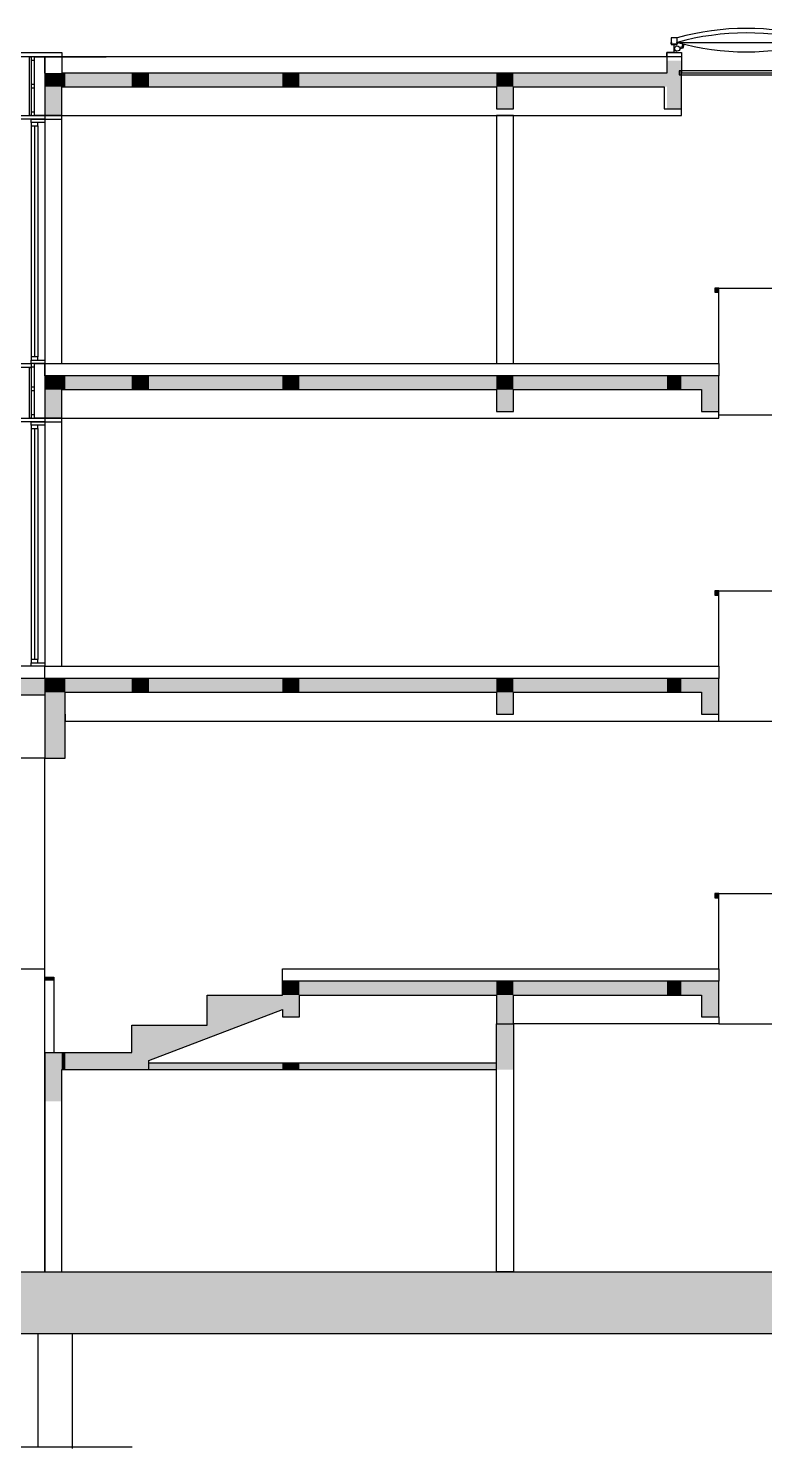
# Model space of a CAD drawing. Extents: x 126 to 1219, y 91 to 1021.
# Drawn here: x 576.44 to 594.37, y 704.18 to 738.74 of the extents above; entities that cross this region are included whole.
import ezdxf

# ---------------------------------------------------------------- set-up
doc = ezdxf.new("R2010")
doc.units = 0
doc.linetypes.add('ACAD_ISO03W100', pattern=[30, 12, -18])
for name, color, linetype in [('-_C_-_WIDOK_RZUT', 253, 'CONTINUOUS'), ('-_E_-_PRZEKR_J___MEMBRANY', 8, 'CONTINUOUS'), ('-_E_-_PRZEKR_J___STOLARKA', 151, 'CONTINUOUS'), ('-_E_-_PRZEKR_J_GRUBA', 7, 'CONTINUOUS'), ('-_E_-_PRZEKR_J_PALE', 8, 'CONTINUOUS'), ('-_E_-_PRZEKR_J_WIDOK', 8, 'CONTINUOUS'), ('-_I_-_HATCH', 255, 'CONTINUOUS')]:
    doc.layers.add(name, color=color, linetype=linetype)

# ---------------------------------------------------------------- blocks, each defined once
blk = doc.blocks.new('OKNO_W_PRZEKROJU_01')
at = {"layer": '-_E_-_PRZEKR_J___STOLARKA'}
for points in [[(1083.888519, 2263.578334), (1083.888519, 2263.628334), (1083.688519, 2263.628334), (1083.688519, 2263.578334)], [(1083.888519, 2263.578334), (1083.888519, 2263.528334), (1083.788519, 2263.528334), (1083.788519, 2263.578334)], [(1083.888519, 2260.058334), (1083.888519, 2260.108334), (1083.688519, 2260.108334), (1083.688519, 2260.058334)], [(1083.888519, 2260.158334), (1083.888519, 2260.108334), (1083.788519, 2260.108334), (1083.788519, 2260.158334)]]:
    blk.add_lwpolyline(points, close=True, dxfattribs=at)
for points in [[(1083.788519, 2263.528334), (1083.788519, 2260.158334)], [(1083.838519, 2263.528334), (1083.838519, 2260.158334)], [(1083.888519, 2263.528334), (1083.888519, 2260.158334)]]:
    blk.add_lwpolyline(points, dxfattribs=at)
blk = doc.blocks.new('_WIETLIK_DACHOWY_01')
at = {"layer": '-_E_-_PRZEKR_J___MEMBRANY'}
blk.add_lwpolyline([(1168.658519, 2269.166696), (1170.668519, 2269.166696)], dxfattribs=at)
for centre, start, end in [((1169.663519, 2265.572221), 74.379231, 105.620769), ((1169.663519, 2272.761171), 254.379231, 285.620769)]:
    blk.add_arc(centre, 3.732328, start, end, dxfattribs=at)
at = {"layer": '-_E_-_PRZEKR_J___STOLARKA'}
for points in [[(1168.688519, 2268.69228), (1170.608519, 2268.69228), (1170.608519, 2268.75228), (1168.688519, 2268.75228)], [(1168.719792, 2268.752293), (1168.689786, 2268.75228), (1168.689786, 2268.69228), (1168.719792, 2268.692293)], [(1170.638525, 2268.752293), (1170.608519, 2268.75228), (1170.608519, 2268.69228), (1170.638525, 2268.692293)]]:
    blk.add_lwpolyline(points, close=True, dxfattribs=at)
blk.add_lwpolyline([(1168.719792, 2268.72228), (1170.608519, 2268.72228)], dxfattribs=at)
at = {"layer": '-_E_-_PRZEKR_J_GRUBA'}
for points in [[(1168.647603, 2269.161932), (1168.658519, 2269.166696), (1168.658519, 2269.142318), (1168.568519, 2269.142318), (1168.568519, 2269.166696), (1168.579187, 2269.161932)], [(1168.658519, 2269.018334), (1168.568519, 2269.018334), (1168.613519, 2269.018334), (1168.613519, 2269.138334), (1168.658519, 2269.138334), (1168.568519, 2269.138334), (1168.613519, 2269.138334)], [(1170.747603, 2269.161932), (1170.758519, 2269.166696), (1170.758519, 2269.142318), (1170.668519, 2269.142318), (1170.668519, 2269.166696), (1170.679187, 2269.161932)], [(1170.758519, 2269.018334), (1170.668519, 2269.018334), (1170.713519, 2269.018334), (1170.713519, 2269.138334), (1170.758519, 2269.138334), (1170.668519, 2269.138334), (1170.713519, 2269.138334)], [(1168.613519, 2269.018334), (1168.507251, 2269.018334), (1168.507251, 2268.752293)], [(1168.613519, 2269.018334), (1168.719786, 2269.018334), (1168.719835, 2268.752293)], [(1170.713519, 2269.018334), (1170.607251, 2269.018334), (1170.608519, 2268.75228)], [(1170.713519, 2269.018334), (1170.819786, 2269.018334), (1170.819786, 2268.752293)]]:
    blk.add_lwpolyline(points, dxfattribs=at)
at = {"layer": '-_E_-_PRZEKR_J_WIDOK'}
for points in [[(1168.658519, 2269.166696), (1168.658519, 2269.233472), (1168.568519, 2269.233472), (1168.568519, 2269.166696)], [(1168.69203, 2269.096331), (1168.731928, 2269.103758), (1168.742677, 2269.145961)], [(1168.69702, 2269.078094), (1168.747214, 2269.087439), (1168.760833, 2269.140906)], [(1170.758519, 2269.166696), (1170.758519, 2269.233472), (1170.668519, 2269.233472), (1170.668519, 2269.166696)]]:
    blk.add_lwpolyline(points, dxfattribs=at)
blk.add_circle((1168.658519, 2269.077361), 0.038508, dxfattribs=at)
blk.add_arc((1169.663519, 2265.638997), 3.732328, 74.379231, 105.620769, dxfattribs=at)
blk = doc.blocks.new('*U13')
at = {"layer": '-_I_-_HATCH'}
for points in [[(1136.630942, 2536.133981), (1136.630942, 2536.833981), (1136.843525, 2536.133981)], [(1136.843525, 2536.133981), (1136.630942, 2536.833981), (1136.843525, 2536.833981)], [(1127.538519, 2536.453981), (1127.538519, 2536.653981), (1127.673104, 2536.453981)], [(1127.673104, 2536.453981), (1127.538519, 2536.653981), (1127.673104, 2536.653981)], [(1127.673104, 2536.453981), (1127.673104, 2536.653981), (1127.788519, 2536.453981)], [(1127.788519, 2536.453981), (1127.673104, 2536.653981), (1127.788519, 2536.653981)], [(1127.788519, 2536.453981), (1127.788519, 2536.653981), (1127.838519, 2536.453981)], [(1127.838519, 2536.453981), (1127.788519, 2536.653981), (1127.838519, 2536.653981)], [(1127.838519, 2536.453981), (1127.838519, 2536.653981), (1128.811824, 2536.453981)], [(1128.811824, 2536.453981), (1127.838519, 2536.653981), (1128.811824, 2536.653981)], [(1128.811824, 2536.453981), (1128.811824, 2536.653981), (1129.061824, 2536.453981)], [(1129.061824, 2536.453981), (1128.811824, 2536.653981), (1129.061824, 2536.653981)], [(1129.061824, 2536.453981), (1129.061824, 2536.653981), (1129.911824, 2536.453981)], [(1129.911824, 2536.453981), (1129.061824, 2536.653981), (1129.911824, 2536.653981)], [(1129.911824, 2536.453981), (1129.911824, 2536.653981), (1131.011824, 2536.453981)], [(1131.011824, 2536.453981), (1129.911824, 2536.653981), (1131.011824, 2536.653981)], [(1131.011824, 2536.453981), (1131.011824, 2536.653981), (1131.261824, 2536.453981)], [(1131.261824, 2536.453981), (1131.011824, 2536.653981), (1131.261824, 2536.653981)], [(1131.261824, 2536.453981), (1131.261824, 2536.653981), (1134.138519, 2536.453981)], [(1134.138519, 2536.453981), (1131.261824, 2536.653981), (1134.138519, 2536.653981)], [(1134.138519, 2536.453981), (1134.138519, 2536.653981), (1134.388519, 2536.453981)], [(1134.388519, 2536.453981), (1134.138519, 2536.653981), (1134.388519, 2536.653981)], [(1134.388519, 2536.453981), (1134.388519, 2536.653981), (1136.630942, 2536.453981)], [(1136.630942, 2536.453981), (1134.388519, 2536.653981), (1136.630942, 2536.653981)], [(1127.538519, 2536.033981), (1127.538519, 2536.453981), (1127.673104, 2536.033981)], [(1127.673104, 2536.033981), (1127.538519, 2536.453981), (1127.673104, 2536.453981)], [(1127.673104, 2536.033981), (1127.673104, 2536.453981), (1127.788519, 2536.033981)], [(1127.788519, 2536.033981), (1127.673104, 2536.453981), (1127.788519, 2536.453981)], [(1134.138519, 2536.133981), (1134.138519, 2536.453981), (1134.388519, 2536.133981)], [(1134.388519, 2536.133981), (1134.138519, 2536.453981), (1134.388519, 2536.453981)], [(1137.330425, 2533.453883), (1137.330425, 2533.513981), (1137.388519, 2533.453883)], [(1137.388519, 2533.453883), (1137.330425, 2533.513981), (1137.388519, 2533.513981)], [(1127.538519, 2532.033981), (1127.538519, 2532.233981), (1127.673104, 2532.033981)], [(1127.673104, 2532.033981), (1127.538519, 2532.233981), (1127.673104, 2532.233981)], [(1127.673104, 2532.033981), (1127.673104, 2532.233981), (1127.788519, 2532.033981)], [(1127.788519, 2532.033981), (1127.673104, 2532.233981), (1127.788519, 2532.233981)], [(1127.788519, 2532.033981), (1127.788519, 2532.233981), (1127.838519, 2532.033981)], [(1127.838519, 2532.033981), (1127.788519, 2532.233981), (1127.838519, 2532.233981)], [(1127.838519, 2532.033981), (1127.838519, 2532.233981), (1128.811824, 2532.033981)], [(1128.811824, 2532.033981), (1127.838519, 2532.233981), (1128.811824, 2532.233981)], [(1128.811824, 2532.033981), (1128.811824, 2532.233981), (1129.061824, 2532.033981)], [(1129.061824, 2532.033981), (1128.811824, 2532.233981), (1129.061824, 2532.233981)], [(1129.061824, 2532.033981), (1129.061824, 2532.233981), (1129.911824, 2532.033981)], [(1129.911824, 2532.033981), (1129.061824, 2532.233981), (1129.911824, 2532.233981)], [(1129.911824, 2532.033981), (1129.911824, 2532.233981), (1131.011824, 2532.033981)], [(1131.011824, 2532.033981), (1129.911824, 2532.233981), (1131.011824, 2532.233981)], [(1131.011824, 2532.033981), (1131.011824, 2532.233981), (1131.261824, 2532.033981)], [(1131.261824, 2532.033981), (1131.011824, 2532.233981), (1131.261824, 2532.233981)], [(1131.261824, 2532.033981), (1131.261824, 2532.233981), (1134.138519, 2532.033981)], [(1134.138519, 2532.033981), (1131.261824, 2532.233981), (1134.138519, 2532.233981)], [(1134.138519, 2532.033981), (1134.138519, 2532.233981), (1134.388519, 2532.033981)], [(1134.388519, 2532.033981), (1134.138519, 2532.233981), (1134.388519, 2532.233981)], [(1134.388519, 2532.033981), (1134.388519, 2532.233981), (1136.630942, 2532.033981)], [(1136.630942, 2532.033981), (1134.388519, 2532.233981), (1136.630942, 2532.233981)], [(1136.630942, 2532.033981), (1136.630942, 2532.233981), (1136.843525, 2532.033981)], [(1136.843525, 2532.033981), (1136.630942, 2532.233981), (1136.843525, 2532.233981)], [(1136.843525, 2532.033981), (1136.843525, 2532.233981), (1137.138519, 2532.033981)], [(1137.138519, 2532.033981), (1136.843525, 2532.233981), (1137.138519, 2532.233981)], [(1137.138519, 2531.713981), (1137.138519, 2532.233981), (1137.330425, 2531.713981)], [(1137.330425, 2531.713981), (1137.138519, 2532.233981), (1137.330425, 2532.233981)], [(1137.330425, 2531.713981), (1137.330425, 2532.233981), (1137.388519, 2531.713981)], [(1137.388519, 2531.713981), (1137.330425, 2532.233981), (1137.388519, 2532.233981)], [(1127.538519, 2531.613981), (1127.538519, 2532.033981), (1127.673104, 2531.613981)], [(1127.673104, 2531.613981), (1127.538519, 2532.033981), (1127.673104, 2532.033981)], [(1127.673104, 2531.613981), (1127.673104, 2532.033981), (1127.788519, 2531.613981)], [(1127.788519, 2531.613981), (1127.673104, 2532.033981), (1127.788519, 2532.033981)], [(1134.138519, 2531.713981), (1134.138519, 2532.033981), (1134.388519, 2531.713981)], [(1134.388519, 2531.713981), (1134.138519, 2532.033981), (1134.388519, 2532.033981)], [(1137.330425, 2529.033883), (1137.330425, 2529.093981), (1137.388519, 2529.033883)], [(1137.388519, 2529.033883), (1137.330425, 2529.093981), (1137.388519, 2529.093981)], [(1123.588519, 2527.573981), (1123.588519, 2527.813981), (1127.538519, 2527.573981)], [(1127.538519, 2527.573981), (1123.588519, 2527.813981), (1127.538519, 2527.813981)], [(1127.538519, 2527.613981), (1127.538519, 2527.813981), (1127.673104, 2527.613981)], [(1127.673104, 2527.613981), (1127.538519, 2527.813981), (1127.673104, 2527.813981)], [(1127.673104, 2527.613981), (1127.673104, 2527.813981), (1127.788519, 2527.613981)], [(1127.788519, 2527.613981), (1127.673104, 2527.813981), (1127.788519, 2527.813981)], [(1127.788519, 2527.613981), (1127.788519, 2527.813981), (1127.838519, 2527.613981)], [(1127.838519, 2527.613981), (1127.788519, 2527.813981), (1127.838519, 2527.813981)], [(1127.838519, 2527.613981), (1127.838519, 2527.813981), (1128.811824, 2527.613981)], [(1128.811824, 2527.613981), (1127.838519, 2527.813981), (1128.811824, 2527.813981)], [(1128.811824, 2527.613981), (1128.811824, 2527.813981), (1129.061824, 2527.613981)], [(1129.061824, 2527.613981), (1128.811824, 2527.813981), (1129.061824, 2527.813981)], [(1129.061824, 2527.613981), (1129.061824, 2527.813981), (1129.911824, 2527.613981)], [(1129.911824, 2527.613981), (1129.061824, 2527.813981), (1129.911824, 2527.813981)], [(1129.911824, 2527.613981), (1129.911824, 2527.813981), (1131.011824, 2527.613981)], [(1131.011824, 2527.613981), (1129.911824, 2527.813981), (1131.011824, 2527.813981)], [(1131.011824, 2527.613981), (1131.011824, 2527.813981), (1131.261824, 2527.613981)], [(1131.261824, 2527.613981), (1131.011824, 2527.813981), (1131.261824, 2527.813981)], [(1131.261824, 2527.613981), (1131.261824, 2527.813981), (1134.138519, 2527.613981)], [(1134.138519, 2527.613981), (1131.261824, 2527.813981), (1134.138519, 2527.813981)], [(1134.138519, 2527.613981), (1134.138519, 2527.813981), (1134.388519, 2527.613981)], [(1134.388519, 2527.613981), (1134.138519, 2527.813981), (1134.388519, 2527.813981)], [(1134.388519, 2527.613981), (1134.388519, 2527.813981), (1136.630942, 2527.613981)], [(1136.630942, 2527.613981), (1134.388519, 2527.813981), (1136.630942, 2527.813981)], [(1136.630942, 2527.613981), (1136.630942, 2527.813981), (1136.843525, 2527.613981)], [(1136.843525, 2527.613981), (1136.630942, 2527.813981), (1136.843525, 2527.813981)], [(1136.843525, 2527.613981), (1136.843525, 2527.813981), (1137.138519, 2527.613981)], [(1137.138519, 2527.613981), (1136.843525, 2527.813981), (1137.138519, 2527.813981)], [(1137.138519, 2527.293981), (1137.138519, 2527.813981), (1137.330425, 2527.293981)], [(1137.330425, 2527.293981), (1137.138519, 2527.813981), (1137.330425, 2527.813981)], [(1137.330425, 2527.293981), (1137.330425, 2527.813981), (1137.388519, 2527.293981)], [(1137.388519, 2527.293981), (1137.330425, 2527.813981), (1137.388519, 2527.813981)], [(1127.538519, 2526.653981), (1127.538519, 2527.613981), (1127.673104, 2526.653981)], [(1127.673104, 2526.653981), (1127.538519, 2527.613981), (1127.673104, 2527.613981)], [(1127.673104, 2526.653981), (1127.673104, 2527.613981), (1127.788519, 2526.653981)], [(1127.788519, 2526.653981), (1127.673104, 2527.613981), (1127.788519, 2527.613981)], [(1127.788519, 2526.653981), (1127.788519, 2527.613981), (1127.838519, 2526.653981)], [(1127.838519, 2526.653981), (1127.788519, 2527.613981), (1127.838519, 2527.613981)], [(1134.138519, 2527.293981), (1134.138519, 2527.613981), (1134.388519, 2527.293981)], [(1134.388519, 2527.293981), (1134.138519, 2527.613981), (1134.388519, 2527.613981)], [(1137.330425, 2524.613883), (1137.330425, 2524.673981), (1137.388519, 2524.613883)], [(1137.388519, 2524.613883), (1137.330425, 2524.673981), (1137.388519, 2524.673981)], [(1127.538519, 2523.411138), (1127.538519, 2523.453981), (1127.673104, 2523.411138)], [(1127.673104, 2523.411138), (1127.538519, 2523.453981), (1127.673104, 2523.453981)], [(1131.011824, 2523.193981), (1131.011824, 2523.393981), (1131.261824, 2523.193981)], [(1131.261824, 2523.193981), (1131.011824, 2523.393981), (1131.261824, 2523.393981)], [(1131.261824, 2523.193981), (1131.261824, 2523.393981), (1134.138519, 2523.193981)], [(1134.138519, 2523.193981), (1131.261824, 2523.393981), (1134.138519, 2523.393981)], [(1134.138519, 2523.193981), (1134.138519, 2523.393981), (1134.388519, 2523.193981)], [(1134.388519, 2523.193981), (1134.138519, 2523.393981), (1134.388519, 2523.393981)], [(1134.388519, 2523.193981), (1134.388519, 2523.393981), (1136.630942, 2523.193981)], [(1136.630942, 2523.193981), (1134.388519, 2523.393981), (1136.630942, 2523.393981)], [(1136.630942, 2523.193981), (1136.630942, 2523.393981), (1136.843525, 2523.193981)], [(1136.843525, 2523.193981), (1136.630942, 2523.393981), (1136.843525, 2523.393981)], [(1136.843525, 2523.193981), (1136.843525, 2523.393981), (1137.138519, 2523.193981)], [(1137.138519, 2523.193981), (1136.843525, 2523.393981), (1137.138519, 2523.393981)], [(1137.138519, 2522.873981), (1137.138519, 2523.393981), (1137.330425, 2522.873981)], [(1137.330425, 2522.873981), (1137.138519, 2523.393981), (1137.330425, 2523.393981)], [(1137.330425, 2522.873981), (1137.330425, 2523.393981), (1137.388519, 2522.873981)], [(1137.388519, 2522.873981), (1137.330425, 2523.393981), (1137.388519, 2523.393981)], [(1129.911824, 2522.561248), (1129.911824, 2523.193981), (1131.011824, 2522.981248)], [(1131.011824, 2522.981248), (1129.911824, 2523.193981), (1131.011824, 2523.193981)], [(1131.011824, 2522.873981), (1131.011824, 2523.193981), (1131.261824, 2522.873981)], [(1131.261824, 2522.873981), (1131.011824, 2523.193981), (1131.261824, 2523.193981)], [(1134.138519, 2522.103981), (1134.138519, 2523.193981), (1134.388519, 2522.103981)], [(1134.388519, 2522.103981), (1134.138519, 2523.193981), (1134.388519, 2523.193981)], [(1128.811824, 2522.103981), (1128.811824, 2522.753981), (1129.061824, 2522.103981)], [(1129.061824, 2522.103981), (1128.811824, 2522.753981), (1129.061824, 2522.753981)], [(1129.061824, 2522.236703), (1129.061824, 2522.753981), (1129.911824, 2522.561248)], [(1129.911824, 2522.561248), (1129.061824, 2522.753981), (1129.911824, 2522.753981)], [(1127.538519, 2521.643316), (1127.538519, 2522.353981), (1127.673104, 2521.643316)], [(1127.673104, 2521.643316), (1127.538519, 2522.353981), (1127.673104, 2522.353981)], [(1127.673104, 2521.643316), (1127.673104, 2522.353981), (1127.788519, 2521.643316)], [(1127.788519, 2521.643316), (1127.673104, 2522.353981), (1127.788519, 2522.353981)], [(1127.788519, 2522.103981), (1127.788519, 2522.353981), (1127.838519, 2522.103981)], [(1127.838519, 2522.103981), (1127.788519, 2522.353981), (1127.838519, 2522.353981)], [(1127.838519, 2522.103981), (1127.838519, 2522.353981), (1128.811824, 2522.103981)], [(1128.811824, 2522.103981), (1127.838519, 2522.353981), (1128.811824, 2522.353981)], [(1129.061824, 2522.103981), (1129.061824, 2522.203981), (1129.911824, 2522.103981)], [(1129.911824, 2522.103981), (1129.061824, 2522.203981), (1129.911824, 2522.203981)], [(1129.911824, 2522.103981), (1129.911824, 2522.203981), (1131.011824, 2522.103981)], [(1131.011824, 2522.103981), (1129.911824, 2522.203981), (1131.011824, 2522.203981)], [(1131.011824, 2522.103981), (1131.011824, 2522.203981), (1131.261824, 2522.103981)], [(1131.261824, 2522.103981), (1131.011824, 2522.203981), (1131.261824, 2522.203981)], [(1131.261824, 2522.103981), (1131.261824, 2522.203981), (1134.138519, 2522.103981)], [(1134.138519, 2522.103981), (1131.261824, 2522.203981), (1134.138519, 2522.203981)], [(1123.588519, 2518.253981), (1123.588519, 2519.153981), (1127.538519, 2518.253981)], [(1127.538519, 2518.253981), (1123.588519, 2519.153981), (1127.538519, 2519.153981)], [(1127.538519, 2518.253981), (1127.538519, 2519.153981), (1127.673104, 2518.253981)], [(1127.673104, 2518.253981), (1127.538519, 2519.153981), (1127.673104, 2519.153981)], [(1127.673104, 2518.253981), (1127.673104, 2519.153981), (1127.788519, 2518.253981)], [(1127.788519, 2518.253981), (1127.673104, 2519.153981), (1127.788519, 2519.153981)], [(1127.788519, 2518.253981), (1127.788519, 2519.153981), (1127.838519, 2518.253981)], [(1127.838519, 2518.253981), (1127.788519, 2519.153981), (1127.838519, 2519.153981)], [(1127.838519, 2518.253981), (1127.838519, 2519.153981), (1128.811824, 2518.253981)], [(1128.811824, 2518.253981), (1127.838519, 2519.153981), (1128.811824, 2519.153981)], [(1128.811824, 2518.253981), (1128.811824, 2519.153981), (1129.061824, 2518.253981)], [(1129.061824, 2518.253981), (1128.811824, 2519.153981), (1129.061824, 2519.153981)], [(1129.061824, 2518.253981), (1129.061824, 2519.153981), (1129.911824, 2518.253981)], [(1129.911824, 2518.253981), (1129.061824, 2519.153981), (1129.911824, 2519.153981)], [(1129.911824, 2518.253981), (1129.911824, 2519.153981), (1131.011824, 2518.253981)], [(1131.011824, 2518.253981), (1129.911824, 2519.153981), (1131.011824, 2519.153981)], [(1131.011824, 2518.253981), (1131.011824, 2519.153981), (1131.261824, 2518.253981)], [(1131.261824, 2518.253981), (1131.011824, 2519.153981), (1131.261824, 2519.153981)], [(1131.261824, 2518.253981), (1131.261824, 2519.153981), (1134.138519, 2518.253981)], [(1134.138519, 2518.253981), (1131.261824, 2519.153981), (1134.138519, 2519.153981)], [(1134.138519, 2518.253981), (1134.138519, 2519.153981), (1134.388519, 2518.253981)], [(1134.388519, 2518.253981), (1134.138519, 2519.153981), (1134.388519, 2519.153981)], [(1134.388519, 2518.253981), (1134.388519, 2519.153981), (1136.630942, 2518.253981)], [(1136.630942, 2518.253981), (1134.388519, 2519.153981), (1136.630942, 2519.153981)], [(1136.630942, 2518.253981), (1136.630942, 2519.153981), (1136.843525, 2518.253981)], [(1136.843525, 2518.253981), (1136.630942, 2519.153981), (1136.843525, 2519.153981)], [(1136.843525, 2518.253981), (1136.843525, 2519.153981), (1137.138519, 2518.253981)], [(1137.138519, 2518.253981), (1136.843525, 2519.153981), (1137.138519, 2519.153981)], [(1137.138519, 2518.253981), (1137.138519, 2519.153981), (1137.330425, 2518.253981)], [(1137.330425, 2518.253981), (1137.138519, 2519.153981), (1137.330425, 2519.153981)], [(1137.330425, 2518.253981), (1137.330425, 2519.153981), (1137.388519, 2518.253981)], [(1137.388519, 2518.253981), (1137.330425, 2519.153981), (1137.388519, 2519.153981)], [(1137.388519, 2518.253981), (1137.388519, 2519.153981), (1138.793519, 2518.253981)], [(1138.793519, 2518.253981), (1137.388519, 2519.153981), (1138.793519, 2519.153981)]]:
    blk.add_solid(points, dxfattribs=at)
blk = doc.blocks.new('PRZEKR_J_HATCH_OBRYS')
at = {"layer": '-_I_-_HATCH'}
blk.add_blockref('*U13', (0, 0), dxfattribs=at)
blk = doc.blocks.new('PRZEKR_J_A')
at = {"layer": '-_E_-_PRZEKR_J_GRUBA'}
for points in [[(1127.538519, 2268.958334), (1127.008519, 2268.958334), (1127.008519, 2269.018334), (1127.788519, 2269.018334), (1127.788519, 2268.958334)], [(1127.338519, 2268.958334), (1127.338519, 2268.098334), (1127.318519, 2268.098334), (1127.318519, 2268.958334)], [(1127.388519, 2268.958334), (1127.338519, 2268.958334), (1127.338519, 2268.908334), (1127.388519, 2268.908334)], [(1127.538519, 2268.098334), (1127.388519, 2268.098334), (1127.388519, 2268.958334), (1127.538519, 2268.958334)], [(1136.843524, 2268.958233), (1136.630984, 2268.958334), (1136.630984, 2269.018334), (1136.843524, 2269.018233), (1136.843524, 2268.958233)], [(1127.388519, 2268.553334), (1127.338519, 2268.553334), (1127.338519, 2268.503334), (1127.388519, 2268.503334)], [(1127.388519, 2268.148334), (1127.338519, 2268.148334), (1127.338519, 2268.098334), (1127.388519, 2268.098334)], [(1127.538519, 2268.048334), (1127.788519, 2268.048334), (1127.788519, 2268.098334), (1127.538519, 2268.098334)], [(1137.388519, 2265.578334), (1137.330425, 2265.578334), (1137.330425, 2265.518235), (1137.388519, 2265.518235)], [(1127.338519, 2264.418334), (1127.008519, 2264.418334), (1127.008519, 2264.478334), (1127.338519, 2264.478334), (1127.338519, 2264.418334)], [(1127.338519, 2264.418334), (1127.338519, 2263.678334), (1127.318519, 2263.678334), (1127.318519, 2264.418334)], [(1127.388519, 2264.478334), (1127.338519, 2264.478334), (1127.338519, 2264.428334), (1127.388519, 2264.428334)], [(1127.538519, 2263.678334), (1127.388519, 2263.678334), (1127.388519, 2264.478334), (1127.538519, 2264.478334)], [(1127.538519, 2264.298334), (1127.538519, 2263.678334), (1127.788519, 2263.678334), (1127.788519, 2264.098334), (1134.138519, 2264.098334), (1134.138519, 2263.778334), (1134.388519, 2263.778334), (1134.388519, 2264.098334), (1137.138519, 2264.098334), (1137.138519, 2263.778334), (1137.388519, 2263.778334), (1137.388519, 2264.298334)], [(1127.388519, 2264.133334), (1127.338519, 2264.133334), (1127.338519, 2264.083334), (1127.388519, 2264.083334)], [(1127.388519, 2263.728334), (1127.338519, 2263.728334), (1127.338519, 2263.678334), (1127.388519, 2263.678334)], [(1127.538519, 2263.628334), (1127.788519, 2263.628334), (1127.788519, 2263.678334), (1127.538519, 2263.678334)], [(1137.388519, 2261.158334), (1137.330425, 2261.158334), (1137.330425, 2261.098235), (1137.388519, 2261.098235)], [(1127.538519, 2259.878334), (1127.538519, 2258.718334), (1127.838519, 2258.718334), (1127.838519, 2259.678334), (1134.138519, 2259.678334), (1134.138519, 2259.358334), (1134.388519, 2259.358334), (1134.388519, 2259.678334), (1137.138519, 2259.678334), (1137.138519, 2259.358334), (1137.388519, 2259.358334), (1137.388519, 2259.878334)], [(1137.388519, 2256.738334), (1137.330425, 2256.738334), (1137.330425, 2256.678235), (1137.388519, 2256.678235)], [(1127.538519, 2255.518334), (1127.673104, 2255.518334), (1127.673104, 2255.47549), (1127.538519, 2255.47549)], [(1134.138519, 2254.838334), (1134.388519, 2254.838334), (1134.388519, 2251.218334), (1134.138519, 2251.218334)]]:
    blk.add_lwpolyline(points, close=True, dxfattribs=at)
for points in [[(1127.538519, 2268.798334), (1127.538519, 2268.958334), (1127.788519, 2268.958334), (1127.788519, 2268.718334)], [(1127.538519, 2268.718334), (1127.538519, 2268.958334), (1128.43849, 2268.958334)], [(1136.630984, 2268.958334), (1127.788519, 2268.958334)], [(1136.630984, 2268.958334), (1136.630984, 2268.718334)], [(1136.843552, 2268.958233), (1136.843552, 2268.718233)], [(1127.538519, 2268.718334), (1127.538519, 2268.098334), (1127.788519, 2268.098334), (1127.788519, 2268.518334), (1134.138519, 2268.518334), (1134.138519, 2268.198334), (1134.388519, 2268.198334), (1134.388519, 2268.518334), (1136.593525, 2268.518334), (1136.593525, 2268.198334), (1136.843525, 2268.198334), (1136.843525, 2268.718334)], [(1127.538519, 2268.718334), (1127.538519, 2268.098334), (1127.788519, 2268.098334), (1127.788519, 2268.518334), (1134.138519, 2268.518334), (1134.138519, 2268.198334), (1134.388519, 2268.198334), (1134.388519, 2268.518334), (1136.593525, 2268.518334), (1136.593525, 2268.198334), (1136.843525, 2268.198334), (1136.843525, 2268.718334)], [(1136.630984, 2268.718334), (1127.788519, 2268.718334)], [(1127.538519, 2268.098334), (1127.538519, 2268.048334), (1127.318519, 2268.048334), (1127.008519, 2268.048334), (1127.008519, 2268.098334), (1127.538519, 2268.098334)], [(1127.538519, 2268.198334), (1127.538519, 2268.098334), (1136.843525, 2268.098334), (1136.843525, 2268.198334)], [(1127.538519, 2264.298334), (1127.538519, 2264.478334), (1137.388519, 2264.478334), (1137.388519, 2264.298334)], [(1127.538519, 2263.778334), (1127.538519, 2263.678334), (1137.388519, 2263.678334), (1137.388519, 2263.778334)], [(1127.538519, 2263.678334), (1127.538519, 2263.628334), (1127.318519, 2263.628334), (1127.008519, 2263.628334), (1127.008519, 2263.678334), (1127.538519, 2263.678334)], [(1127.538519, 2260.058334), (1102.588519, 2260.058334)], [(1127.538519, 2259.878334), (1127.538519, 2260.058334), (1137.388519, 2260.058334), (1137.388519, 2259.878334)], [(1127.538519, 2259.878334), (1102.588519, 2259.878334)], [(1127.538519, 2259.878334), (1127.538519, 2258.718334), (1127.838519, 2258.718334), (1127.838519, 2259.678334)], [(1127.538519, 2259.638334), (1102.588519, 2259.638334)], [(1127.838519, 2259.358334), (1127.838519, 2259.258334), (1137.388519, 2259.258334), (1137.388519, 2259.358334)], [(1127.538519, 2251.218334), (1127.538519, 2254.418334), (1128.811824, 2254.418334), (1128.811824, 2254.818334), (1129.911824, 2254.818334), (1129.911824, 2255.258334), (1131.011824, 2255.258334), (1131.011824, 2255.638334), (1137.388519, 2255.638334), (1137.388519, 2255.458334)], [(1131.261824, 2255.258334), (1134.138519, 2255.258334), (1134.138519, 2254.838334), (1134.388519, 2254.838334), (1134.388519, 2255.258334), (1137.138519, 2255.258334), (1137.138519, 2254.938334), (1137.388519, 2254.938334), (1137.388519, 2255.458334), (1131.011824, 2255.458334)], [(1129.911824, 2255.258334), (1131.011824, 2255.258334)], [(1131.011824, 2255.045601), (1131.011824, 2254.938334), (1131.261824, 2254.938334), (1131.261824, 2255.258334)], [(1131.261824, 2255.141055), (1131.261824, 2255.258334)], [(1129.061824, 2254.301055), (1131.011824, 2255.045601)], [(1137.388519, 2254.938334), (1137.388519, 2254.838334), (1134.388519, 2254.838334)], [(1127.538519, 2254.418334), (1127.538519, 2251.218334), (1127.788519, 2251.218334), (1127.788519, 2254.168334)], [(1127.788519, 2251.218334), (1127.788519, 2254.168334), (1129.061824, 2254.168334), (1129.061824, 2254.301055)], [(1129.061824, 2254.268334), (1134.138519, 2254.268334)], [(1129.061824, 2254.168334), (1134.138519, 2254.168334)], [(1102.588519, 2251.218334), (1165.888518, 2251.218334)], [(1102.238519, 2250.318334), (1166.138519, 2250.318334)]]:
    blk.add_lwpolyline(points, dxfattribs=at)
at = {"layer": '-_E_-_PRZEKR_J_PALE', "linetype": 'ACAD_ISO03W100'}
for points in [[(1127.438519, 2250.318334), (1127.438519, 2248.663277)], [(1127.938519, 2250.318334), (1127.938519, 2248.635533)]]:
    blk.add_lwpolyline(points, dxfattribs=at)
at = {"layer": '-_E_-_PRZEKR_J_WIDOK'}
for points in [[(1127.538519, 2264.478334), (1127.788519, 2264.478334), (1127.788519, 2268.098334), (1127.538519, 2268.098334)], [(1134.138519, 2264.478334), (1134.388519, 2264.478334), (1134.388519, 2268.098334), (1134.138519, 2268.098334)], [(1127.538519, 2260.058334), (1127.788519, 2260.058334), (1127.788519, 2263.678334), (1127.538519, 2263.678334)]]:
    blk.add_lwpolyline(points, close=True, dxfattribs=at)
for points in [[(1137.388519, 2264.478334), (1137.388519, 2265.578334), (1144.488519, 2265.578334), (1144.488519, 2264.478334)], [(1137.388519, 2263.728334), (1140.374092, 2263.728334)], [(1137.388519, 2260.058334), (1137.388519, 2261.158334), (1144.488519, 2261.158334), (1144.488519, 2260.058334)], [(1137.388519, 2259.258334), (1140.374092, 2259.258334)], [(1127.538519, 2258.718334), (1102.588519, 2258.718334)], [(1127.538519, 2254.418334), (1127.538519, 2258.718334)], [(1137.388519, 2255.638334), (1137.388519, 2256.738334), (1144.488519, 2256.738334), (1144.488519, 2255.638334)], [(1099.207647, 2255.488334), (1101.544743, 2250.318334), (1167.023578, 2250.318334), (1168.120273, 2250.318334), (1169.8844, 2254.098334), (1190.899048, 2254.098334), (1192.012086, 2255.488334), (1197.790269, 2255.488334)], [(1123.588519, 2255.638334), (1127.538519, 2255.638334)], [(1127.538519, 2254.418334), (1127.538519, 2255.518334), (1127.673104, 2255.518334), (1127.673104, 2254.418334)], [(1137.388519, 2254.838334), (1140.374092, 2254.838334)]]:
    blk.add_lwpolyline(points, dxfattribs=at)
at = {"layer": '-_E_-_PRZEKR_J_WIDOK', "linetype": 'ACAD_ISO03W100'}
blk.add_lwpolyline([(1056.817684, 2248.663277), (1196.294235, 2248.663277)], dxfattribs=at)
at = {"layer": '-_E_-_PRZEKR_J___STOLARKA', "xscale": -1}
for p in [(2211.227037, 4.42), (2211.227037, 0)]:
    blk.add_blockref('OKNO_W_PRZEKROJU_01', p, dxfattribs=at)
at = {"layer": '-_E_-_PRZEKR_J_WIDOK'}
blk.add_blockref('_WIETLIK_DACHOWY_01', (-31.876267, 0), dxfattribs=at)
at = {"layer": '-_I_-_HATCH'}
blk.add_blockref('PRZEKR_J_HATCH_OBRYS', (0, -267.935648), dxfattribs=at)

msp = doc.modelspace()

# ---------------------------------------------------------------- block references
at = {"layer": '-_C_-_WIDOK_RZUT', "xscale": 1.666665, "yscale": 1.666665, "zscale": 1.666665}
msp.add_blockref('PRZEKR_J_A', (-1302.394409, -3043.541998), dxfattribs=at)

doc.saveas('drawing.dxf')
